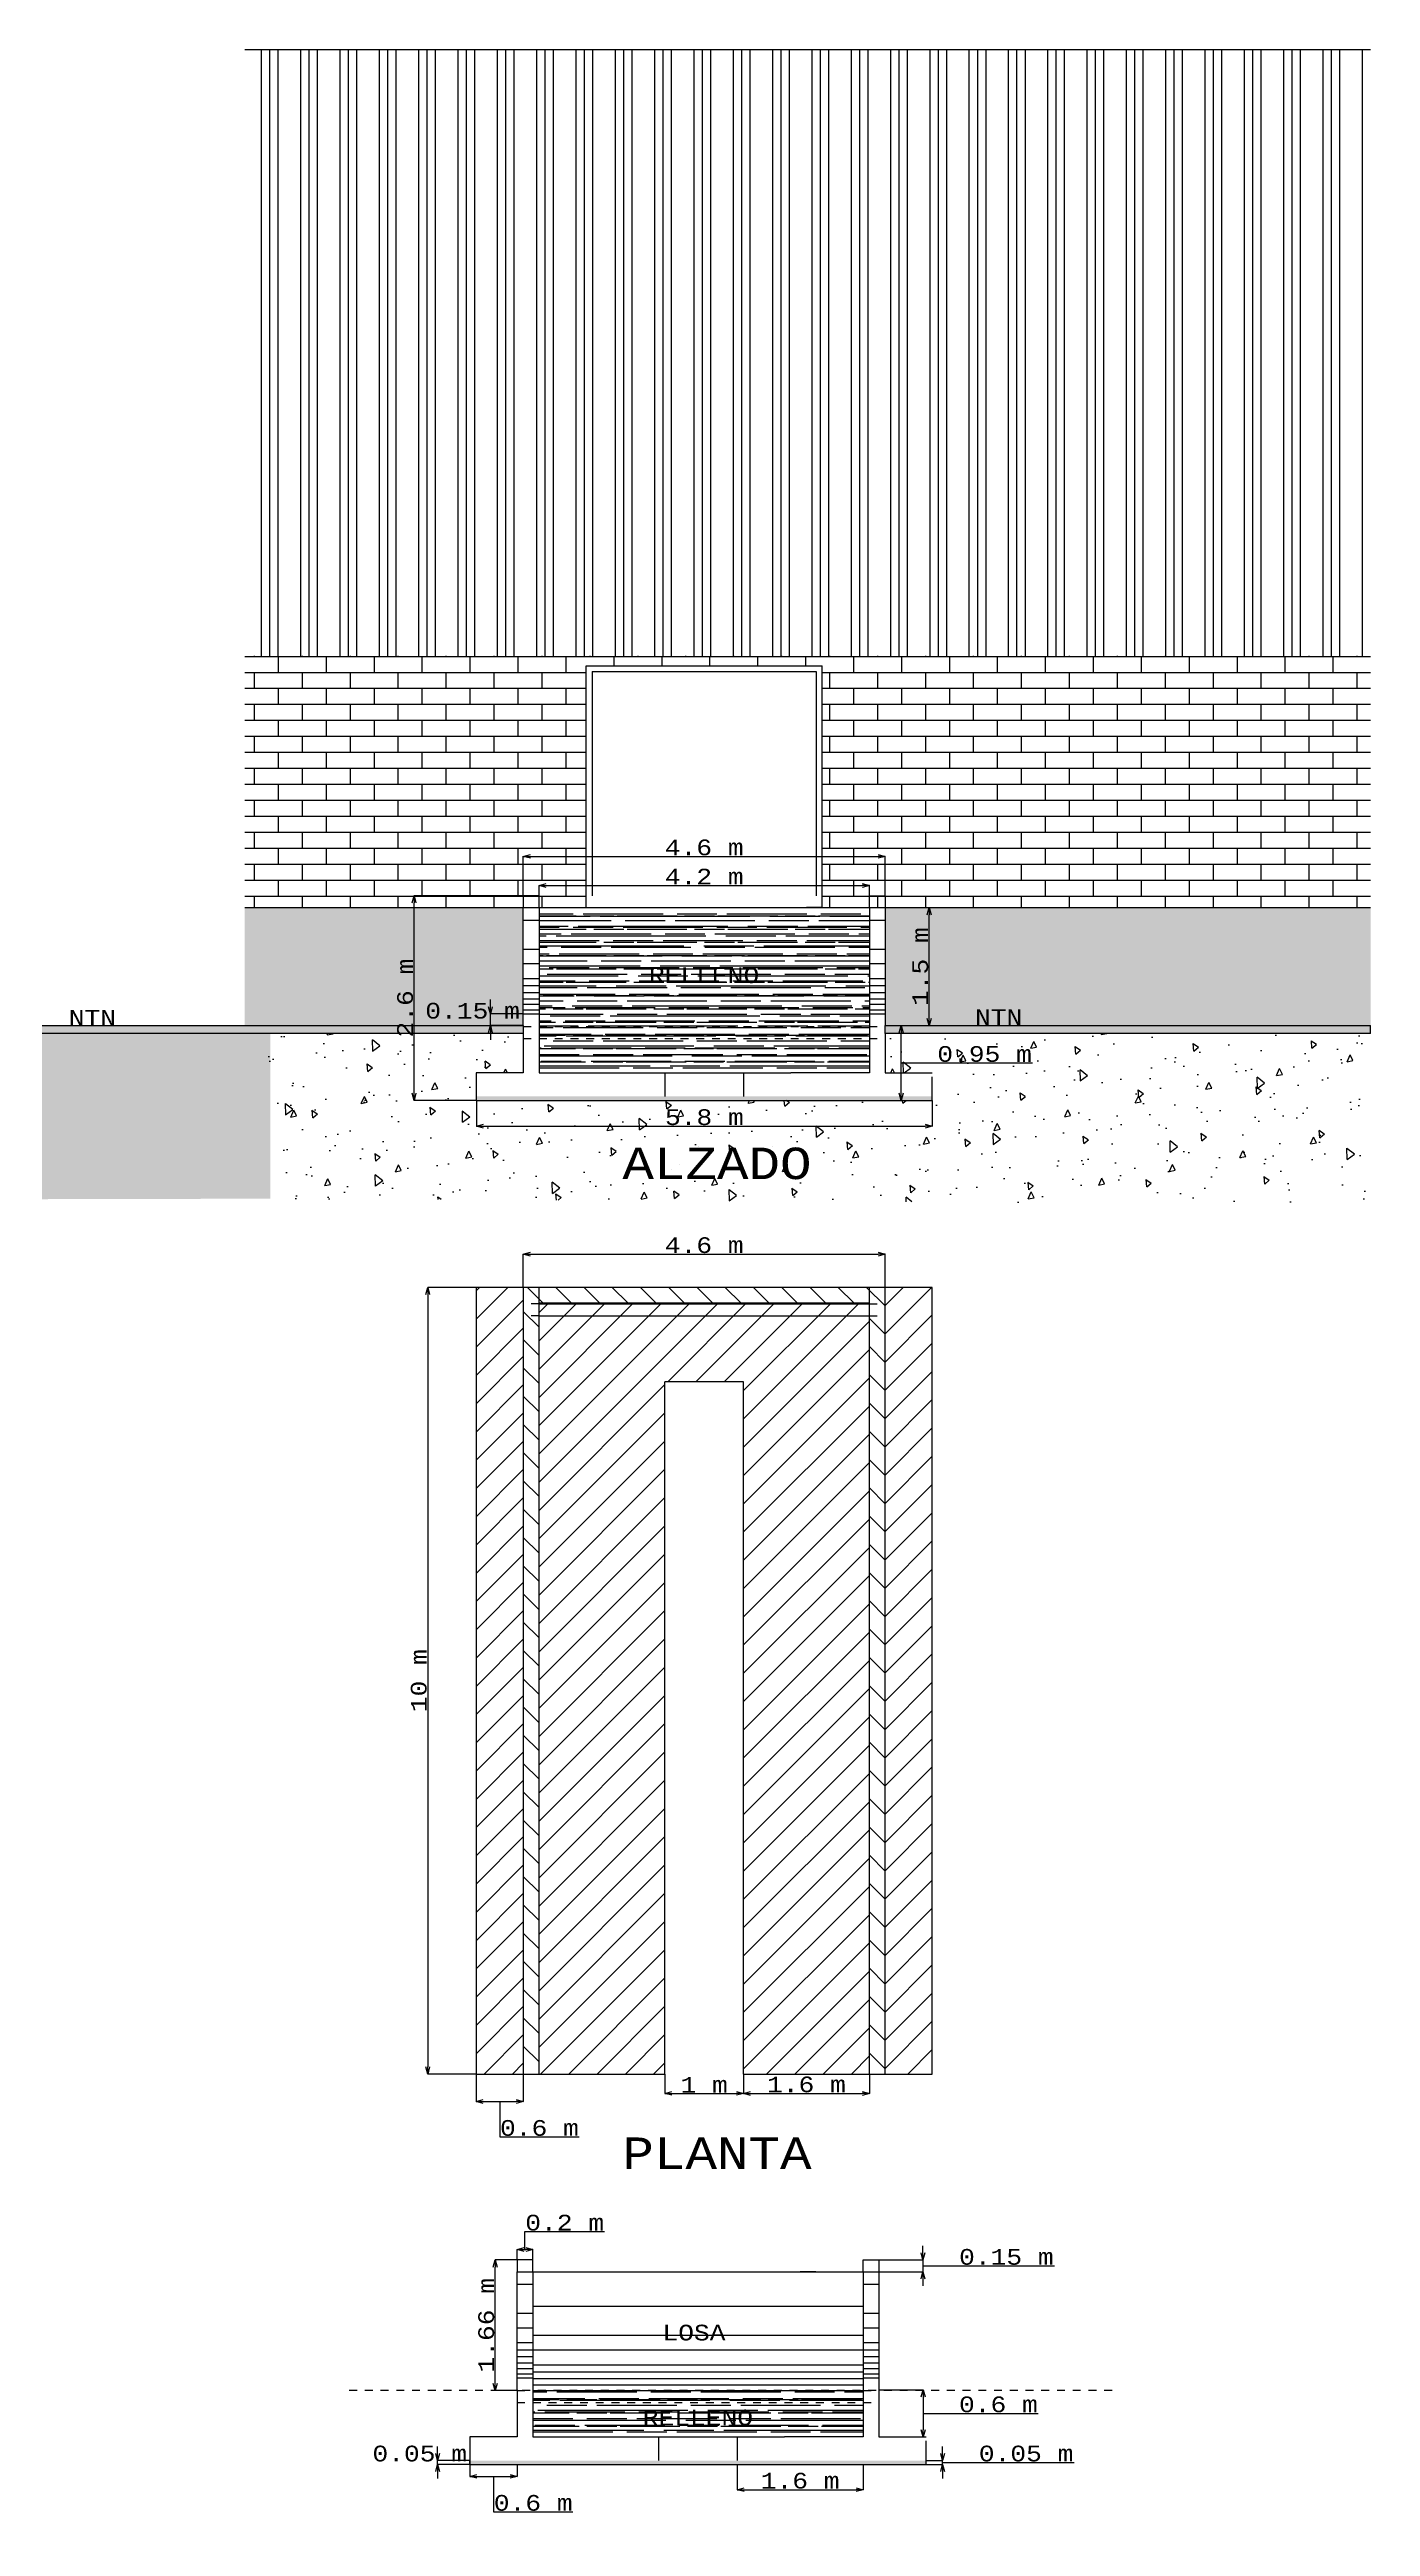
# Model space of a CAD drawing. Header units: metres. Extents: x 851 to 969, y 753 to 824.
# Drawn here: x 952.4 to 969.19, y 780.39 to 811.88 of the extents above; entities that cross this region are included whole.
import ezdxf

# ---------------------------------------------------------------- set-up
doc = ezdxf.new("R2010")
doc.units = ezdxf.units.M
doc.linetypes.add('DASHED2', pattern=[0.375, 0.25, -0.125])
doc.styles.get("Standard").update_dxf_attribs({"font": 'cour.ttf', "height": 0.2})
doc.dimstyles.new('ISO-25 (Metros)', dxfattribs={"dimscale": 0.001, "dimtxt": 0.2, "dimasz": 90, "dimexe": 1.25, "dimexo": 0.625, "dimtad": 1, "dimtoh": 1, "dimdsep": 46, "dimtxsty": 'Standard', "dimblk": 'OPEN30', "dimcen": 2.5, "dimclrd": 220, "dimclre": 220, "dimclrt": 220, "dimadec": 0, "dimazin": 0, "dimtfac": 1, "dimtmove": 1, "dimatfit": 3, "dimfxl": 1, "dimarcsym": 0})

# ---------------------------------------------------------------- blocks, each defined once
blk = doc.blocks.new('_Open30')
at = {"color": 0, "linetype": 'ByBlock', "lineweight": -2}
for p, q in [((-1, 0.27), (0, 0)), ((0, 0), (-1, -0.27)), ((0, 0), (-1, 0))]:
    blk.add_line(p, q, dxfattribs=at)
blk = doc.blocks.new('*D41')
at = {"color": 220, "lineweight": -2, "transparency": 16777216}
for p, q in [((958.421, 801.119), (957.032, 801.119)), ((957.033, 798.609), (957.033, 801.029)), ((957.821, 798.519), (957.032, 798.519))]:
    blk.add_line(p, q, dxfattribs=at)
at = {"layer": 'Defpoints', "color": 0, "transparency": 16777216}
for p in [(957.033, 801.119), (958.422, 801.119), (957.822, 798.519)]:
    blk.add_point(p, dxfattribs=at)
at = {"color": 220, "lineweight": -2, "transparency": 16777216, "xscale": 0.09, "yscale": 0.09, "zscale": 0.09}
for p, rotation in [((957.033, 801.119), 90), ((957.033, 798.519), 270)]:
    blk.add_blockref('_Open30', p, dxfattribs=dict(at, rotation=rotation))
at = {"color": 220, "transparency": 16777216, "insert": (956.92, 799.819), "char_height": 0.2, "attachment_point": 5, "rotation": 90}
blk.add_mtext('2.6 m', dxfattribs=at)
blk = doc.blocks.new('*D42')
at = {"color": 220, "lineweight": -2, "transparency": 16777216}
for p, q in [((957.827, 798.519), (957.827, 798.19)), ((963.622, 798.519), (963.622, 798.19)), ((957.917, 798.191), (963.532, 798.191))]:
    blk.add_line(p, q, dxfattribs=at)
at = {"layer": 'Defpoints', "color": 0, "transparency": 16777216}
for p in [(957.827, 798.519), (963.622, 798.519), (963.622, 798.191)]:
    blk.add_point(p, dxfattribs=at)
at = {"color": 220, "lineweight": -2, "transparency": 16777216, "xscale": 0.09, "yscale": 0.09, "zscale": 0.09, "rotation": 180}
blk.add_blockref('_Open30', (957.827, 798.191), dxfattribs=at)
at = {"color": 220, "lineweight": -2, "transparency": 16777216, "xscale": 0.09, "yscale": 0.09, "zscale": 0.09}
blk.add_blockref('_Open30', (963.622, 798.191), dxfattribs=at)
at = {"color": 220, "transparency": 16777216, "insert": (960.724, 798.304), "char_height": 0.2, "attachment_point": 5}
blk.add_mtext('5.8 m', dxfattribs=at)
blk = doc.blocks.new('*D43')
at = {"color": 220, "lineweight": -2, "transparency": 16777216}
for p, q in [((963.022, 799.469), (963.227, 799.469)), ((963.226, 798.609), (963.226, 799.379)), ((963.226, 798.994), (963.677, 798.994)), ((963.677, 798.994), (964.897, 798.994)), ((962.822, 798.519), (963.227, 798.519))]:
    blk.add_line(p, q, dxfattribs=at)
at = {"layer": 'Defpoints', "color": 0, "transparency": 16777216}
for p in [(963.022, 799.469), (963.226, 799.469), (962.822, 798.519)]:
    blk.add_point(p, dxfattribs=at)
at = {"color": 220, "lineweight": -2, "transparency": 16777216, "xscale": 0.09, "yscale": 0.09, "zscale": 0.09}
for p, rotation in [((963.226, 799.469), 90), ((963.226, 798.519), 270)]:
    blk.add_blockref('_Open30', p, dxfattribs=dict(at, rotation=rotation))
at = {"color": 220, "transparency": 16777216, "insert": (964.287, 799.107), "char_height": 0.2, "attachment_point": 5}
blk.add_mtext('0.95 m', dxfattribs=at)
blk = doc.blocks.new('*D44')
at = {"color": 220, "lineweight": -2, "transparency": 16777216}
for p, q in [((963.022, 800.969), (963.583, 800.969)), ((963.582, 799.559), (963.582, 800.879)), ((963.022, 799.469), (963.583, 799.469))]:
    blk.add_line(p, q, dxfattribs=at)
at = {"layer": 'Defpoints', "color": 0, "transparency": 16777216}
for p in [(963.022, 800.969), (963.582, 800.969), (963.022, 799.469)]:
    blk.add_point(p, dxfattribs=at)
at = {"color": 220, "lineweight": -2, "transparency": 16777216, "xscale": 0.09, "yscale": 0.09, "zscale": 0.09}
for p, rotation in [((963.582, 800.969), 90), ((963.582, 799.469), 270)]:
    blk.add_blockref('_Open30', p, dxfattribs=dict(at, rotation=rotation))
at = {"color": 220, "transparency": 16777216, "insert": (963.47, 800.219), "char_height": 0.2, "attachment_point": 5, "rotation": 90}
blk.add_mtext('1.5 m', dxfattribs=at)
blk = doc.blocks.new('*D45')
at = {"color": 220, "lineweight": -2, "transparency": 16777216}
for p, q in [((958.622, 801.12), (958.622, 801.251)), ((958.712, 801.25), (962.732, 801.25)), ((962.822, 801.12), (962.822, 801.251))]:
    blk.add_line(p, q, dxfattribs=at)
at = {"layer": 'Defpoints', "color": 0, "transparency": 16777216}
for p in [(958.622, 801.119), (962.822, 801.25), (962.822, 801.119)]:
    blk.add_point(p, dxfattribs=at)
at = {"color": 220, "lineweight": -2, "transparency": 16777216, "xscale": 0.09, "yscale": 0.09, "zscale": 0.09, "rotation": 180}
blk.add_blockref('_Open30', (958.622, 801.25), dxfattribs=at)
at = {"color": 220, "lineweight": -2, "transparency": 16777216, "xscale": 0.09, "yscale": 0.09, "zscale": 0.09}
blk.add_blockref('_Open30', (962.822, 801.25), dxfattribs=at)
at = {"color": 220, "transparency": 16777216, "insert": (960.722, 801.363), "char_height": 0.2, "attachment_point": 5}
blk.add_mtext('4.2 m', dxfattribs=at)
blk = doc.blocks.new('*D46')
at = {"color": 220, "lineweight": -2, "transparency": 16777216}
for p, q in [((958.422, 801.12), (958.422, 801.621)), ((958.512, 801.62), (962.932, 801.62)), ((963.022, 801.12), (963.022, 801.621))]:
    blk.add_line(p, q, dxfattribs=at)
at = {"layer": 'Defpoints', "color": 0, "transparency": 16777216}
for p in [(963.022, 801.62), (958.422, 801.119), (963.022, 801.119)]:
    blk.add_point(p, dxfattribs=at)
at = {"color": 220, "lineweight": -2, "transparency": 16777216, "xscale": 0.09, "yscale": 0.09, "zscale": 0.09, "rotation": 180}
blk.add_blockref('_Open30', (958.422, 801.62), dxfattribs=at)
at = {"color": 220, "lineweight": -2, "transparency": 16777216, "xscale": 0.09, "yscale": 0.09, "zscale": 0.09}
blk.add_blockref('_Open30', (963.022, 801.62), dxfattribs=at)
at = {"color": 220, "transparency": 16777216, "insert": (960.722, 801.733), "char_height": 0.2, "attachment_point": 5}
blk.add_mtext('4.6 m', dxfattribs=at)
blk = doc.blocks.new('*D67')
at = {"color": 220, "lineweight": -2, "transparency": 16777216}
for p, q in [((958.003, 799.709), (958.003, 799.799)), ((958.421, 799.619), (958.002, 799.619)), ((958.421, 799.469), (958.002, 799.469)), ((958.003, 799.469), (958.003, 799.619)), ((958.003, 799.469), (958.003, 799.619)), ((958.003, 799.379), (958.003, 799.289))]:
    blk.add_line(p, q, dxfattribs=at)
at = {"layer": 'Defpoints', "color": 0, "transparency": 16777216}
for p in [(958.003, 799.619), (958.422, 799.619), (958.422, 799.469)]:
    blk.add_point(p, dxfattribs=at)
at = {"color": 220, "lineweight": -2, "transparency": 16777216, "xscale": 0.09, "yscale": 0.09, "zscale": 0.09}
for p, rotation in [((958.003, 799.619), 270), ((958.003, 799.469), 90)]:
    blk.add_blockref('_Open30', p, dxfattribs=dict(at, rotation=rotation))
at = {"color": 220, "transparency": 16777216, "insert": (957.777, 799.657), "char_height": 0.2, "attachment_point": 5}
blk.add_mtext('0.15 m', dxfattribs=at)
blk = doc.blocks.new('*D72')
at = {"color": 220, "lineweight": -2, "transparency": 16777216}
for p, q in [((958.422, 796.142), (958.422, 796.565)), ((958.512, 796.564), (962.932, 796.564)), ((963.022, 796.142), (963.022, 796.565))]:
    blk.add_line(p, q, dxfattribs=at)
at = {"layer": 'Defpoints', "color": 0, "transparency": 16777216}
for p in [(963.022, 796.564), (958.422, 796.142), (963.022, 796.142)]:
    blk.add_point(p, dxfattribs=at)
at = {"color": 220, "lineweight": -2, "transparency": 16777216, "xscale": 0.09, "yscale": 0.09, "zscale": 0.09, "rotation": 180}
blk.add_blockref('_Open30', (958.422, 796.564), dxfattribs=at)
at = {"color": 220, "lineweight": -2, "transparency": 16777216, "xscale": 0.09, "yscale": 0.09, "zscale": 0.09}
blk.add_blockref('_Open30', (963.022, 796.564), dxfattribs=at)
at = {"color": 220, "transparency": 16777216, "insert": (960.722, 796.677), "char_height": 0.2, "attachment_point": 5}
blk.add_mtext('4.6 m', dxfattribs=at)
blk = doc.blocks.new('*D73')
at = {"color": 220, "lineweight": -2, "transparency": 16777216}
for p, q in [((960.222, 786.141), (960.222, 785.895)), ((961.222, 786.141), (961.222, 785.895)), ((960.312, 785.896), (961.132, 785.896))]:
    blk.add_line(p, q, dxfattribs=at)
at = {"layer": 'Defpoints', "color": 0, "transparency": 16777216}
for p in [(960.222, 786.142), (961.222, 786.142), (961.222, 785.896)]:
    blk.add_point(p, dxfattribs=at)
at = {"color": 220, "lineweight": -2, "transparency": 16777216, "xscale": 0.09, "yscale": 0.09, "zscale": 0.09, "rotation": 180}
blk.add_blockref('_Open30', (960.222, 785.896), dxfattribs=at)
at = {"color": 220, "lineweight": -2, "transparency": 16777216, "xscale": 0.09, "yscale": 0.09, "zscale": 0.09}
blk.add_blockref('_Open30', (961.222, 785.896), dxfattribs=at)
at = {"color": 220, "transparency": 16777216, "insert": (960.722, 786.005), "char_height": 0.2, "attachment_point": 5}
blk.add_mtext('1 m', dxfattribs=at)
blk = doc.blocks.new('*D81')
at = {"color": 220, "lineweight": -2, "transparency": 16777216}
for p, q in [((957.822, 786.141), (957.822, 785.792)), ((958.422, 786.141), (958.422, 785.792)), ((957.912, 785.793), (958.332, 785.793)), ((958.122, 785.793), (958.122, 785.342)), ((958.122, 785.342), (959.132, 785.342))]:
    blk.add_line(p, q, dxfattribs=at)
at = {"layer": 'Defpoints', "color": 0, "transparency": 16777216}
for p in [(957.822, 786.142), (958.422, 786.142), (958.422, 785.793)]:
    blk.add_point(p, dxfattribs=at)
at = {"color": 220, "lineweight": -2, "transparency": 16777216, "xscale": 0.09, "yscale": 0.09, "zscale": 0.09, "rotation": 180}
blk.add_blockref('_Open30', (957.822, 785.793), dxfattribs=at)
at = {"color": 220, "lineweight": -2, "transparency": 16777216, "xscale": 0.09, "yscale": 0.09, "zscale": 0.09}
blk.add_blockref('_Open30', (958.422, 785.793), dxfattribs=at)
at = {"color": 220, "transparency": 16777216, "insert": (958.627, 785.455), "char_height": 0.2, "attachment_point": 5}
blk.add_mtext('0.6 m', dxfattribs=at)
blk = doc.blocks.new('*D82')
at = {"color": 220, "lineweight": -2, "transparency": 16777216}
for p, q in [((961.222, 786.141), (961.222, 785.894)), ((962.822, 786.141), (962.822, 785.894)), ((961.312, 785.895), (962.732, 785.895))]:
    blk.add_line(p, q, dxfattribs=at)
at = {"layer": 'Defpoints', "color": 0, "transparency": 16777216}
for p in [(961.222, 786.142), (962.822, 786.142), (962.822, 785.895)]:
    blk.add_point(p, dxfattribs=at)
at = {"color": 220, "lineweight": -2, "transparency": 16777216, "xscale": 0.09, "yscale": 0.09, "zscale": 0.09, "rotation": 180}
blk.add_blockref('_Open30', (961.222, 785.895), dxfattribs=at)
at = {"color": 220, "lineweight": -2, "transparency": 16777216, "xscale": 0.09, "yscale": 0.09, "zscale": 0.09}
blk.add_blockref('_Open30', (962.822, 785.895), dxfattribs=at)
at = {"color": 220, "transparency": 16777216, "insert": (962.022, 786.008), "char_height": 0.2, "attachment_point": 5}
blk.add_mtext('1.6 m', dxfattribs=at)
blk = doc.blocks.new('*D87')
at = {"color": 220, "lineweight": -2, "transparency": 16777216}
for p, q in [((958.443, 783.912), (958.443, 784.138)), ((958.443, 784.138), (959.453, 784.138)), ((958.343, 783.779), (958.343, 783.913)), ((958.433, 783.912), (958.453, 783.912)), ((958.543, 783.779), (958.543, 783.913))]:
    blk.add_line(p, q, dxfattribs=at)
at = {"layer": 'Defpoints', "color": 0, "transparency": 16777216}
for p in [(958.343, 783.778), (958.543, 783.912), (958.543, 783.778)]:
    blk.add_point(p, dxfattribs=at)
at = {"color": 220, "lineweight": -2, "transparency": 16777216, "xscale": 0.09, "yscale": 0.09, "zscale": 0.09, "rotation": 180}
blk.add_blockref('_Open30', (958.343, 783.912), dxfattribs=at)
at = {"color": 220, "lineweight": -2, "transparency": 16777216, "xscale": 0.09, "yscale": 0.09, "zscale": 0.09}
blk.add_blockref('_Open30', (958.543, 783.912), dxfattribs=at)
at = {"color": 220, "transparency": 16777216, "insert": (958.948, 784.251), "char_height": 0.2, "attachment_point": 5}
blk.add_mtext('0.2 m', dxfattribs=at)
blk = doc.blocks.new('*D88')
at = {"color": 220, "lineweight": -2, "transparency": 16777216}
for p, q in [((962.943, 783.778), (963.504, 783.778)), ((963.503, 783.868), (963.503, 783.958)), ((963.503, 783.778), (963.503, 783.628)), ((963.503, 783.778), (963.503, 783.628)), ((963.503, 783.703), (963.954, 783.703)), ((963.954, 783.703), (965.174, 783.703)), ((962.943, 783.628), (963.504, 783.628)), ((963.503, 783.538), (963.503, 783.448))]:
    blk.add_line(p, q, dxfattribs=at)
at = {"layer": 'Defpoints', "color": 0, "transparency": 16777216}
for p in [(962.943, 783.778), (962.943, 783.628), (963.503, 783.628)]:
    blk.add_point(p, dxfattribs=at)
at = {"color": 220, "lineweight": -2, "transparency": 16777216, "xscale": 0.09, "yscale": 0.09, "zscale": 0.09}
for p, rotation in [((963.503, 783.778), 270), ((963.503, 783.628), 90)]:
    blk.add_blockref('_Open30', p, dxfattribs=dict(at, rotation=rotation))
at = {"color": 220, "transparency": 16777216, "insert": (964.564, 783.816), "char_height": 0.2, "attachment_point": 5}
blk.add_mtext('0.15 m', dxfattribs=at)
blk = doc.blocks.new('*D89')
at = {"color": 220, "lineweight": -2, "transparency": 16777216}
for p, q in [((962.944, 782.128), (963.508, 782.128)), ((963.506, 782.038), (963.506, 781.618)), ((963.506, 781.828), (963.957, 781.828)), ((963.957, 781.828), (964.968, 781.828)), ((962.943, 781.528), (963.508, 781.528))]:
    blk.add_line(p, q, dxfattribs=at)
at = {"layer": 'Defpoints', "color": 0, "transparency": 16777216}
for p in [(962.943, 782.128), (962.943, 781.528), (963.506, 781.528)]:
    blk.add_point(p, dxfattribs=at)
at = {"color": 220, "lineweight": -2, "transparency": 16777216, "xscale": 0.09, "yscale": 0.09, "zscale": 0.09}
for p, rotation in [((963.506, 782.128), 90), ((963.506, 781.528), 270)]:
    blk.add_blockref('_Open30', p, dxfattribs=dict(at, rotation=rotation))
at = {"color": 220, "transparency": 16777216, "insert": (964.463, 781.941), "char_height": 0.2, "attachment_point": 5}
blk.add_mtext('0.6 m', dxfattribs=at)
blk = doc.blocks.new('*D90')
at = {"color": 220, "lineweight": -2, "transparency": 16777216}
for p, q in [((963.543, 781.228), (963.755, 781.228)), ((963.754, 781.318), (963.754, 781.408)), ((963.754, 781.178), (963.754, 781.228)), ((963.754, 781.178), (963.754, 781.228)), ((963.754, 781.203), (964.205, 781.203)), ((964.205, 781.203), (965.425, 781.203)), ((963.543, 781.178), (963.755, 781.178)), ((963.754, 781.088), (963.754, 780.998))]:
    blk.add_line(p, q, dxfattribs=at)
at = {"layer": 'Defpoints', "color": 0, "transparency": 16777216}
for p in [(963.543, 781.228), (963.754, 781.228), (963.543, 781.178)]:
    blk.add_point(p, dxfattribs=at)
at = {"color": 220, "lineweight": -2, "transparency": 16777216, "xscale": 0.09, "yscale": 0.09, "zscale": 0.09}
for p, rotation in [((963.754, 781.228), 270), ((963.754, 781.178), 90)]:
    blk.add_blockref('_Open30', p, dxfattribs=dict(at, rotation=rotation))
at = {"color": 220, "transparency": 16777216, "insert": (964.815, 781.316), "char_height": 0.2, "attachment_point": 5}
blk.add_mtext('0.05 m', dxfattribs=at)
blk = doc.blocks.new('*D91')
at = {"color": 220, "lineweight": -2, "transparency": 16777216}
for p, q in [((961.141, 781.178), (961.141, 780.857)), ((962.743, 781.178), (962.743, 780.857)), ((961.231, 780.858), (962.653, 780.858))]:
    blk.add_line(p, q, dxfattribs=at)
at = {"layer": 'Defpoints', "color": 0, "transparency": 16777216}
for p in [(961.141, 781.178), (962.743, 781.178), (962.743, 780.858)]:
    blk.add_point(p, dxfattribs=at)
at = {"color": 220, "lineweight": -2, "transparency": 16777216, "xscale": 0.09, "yscale": 0.09, "zscale": 0.09, "rotation": 180}
blk.add_blockref('_Open30', (961.141, 780.858), dxfattribs=at)
at = {"color": 220, "lineweight": -2, "transparency": 16777216, "xscale": 0.09, "yscale": 0.09, "zscale": 0.09}
blk.add_blockref('_Open30', (962.743, 780.858), dxfattribs=at)
at = {"color": 220, "transparency": 16777216, "insert": (961.942, 780.971), "char_height": 0.2, "attachment_point": 5}
blk.add_mtext('1.6 m', dxfattribs=at)
blk = doc.blocks.new('*D92')
at = {"color": 220, "lineweight": -2, "transparency": 16777216}
for p, q in [((957.743, 781.178), (957.743, 781.025)), ((957.833, 781.027), (958.253, 781.027)), ((958.043, 781.027), (958.043, 780.576)), ((958.343, 781.178), (958.343, 781.025)), ((958.043, 780.576), (959.053, 780.576))]:
    blk.add_line(p, q, dxfattribs=at)
at = {"layer": 'Defpoints', "color": 0, "transparency": 16777216}
for p in [(957.743, 781.178), (958.343, 781.178), (958.343, 781.027)]:
    blk.add_point(p, dxfattribs=at)
at = {"color": 220, "lineweight": -2, "transparency": 16777216, "xscale": 0.09, "yscale": 0.09, "zscale": 0.09, "rotation": 180}
blk.add_blockref('_Open30', (957.743, 781.027), dxfattribs=at)
at = {"color": 220, "lineweight": -2, "transparency": 16777216, "xscale": 0.09, "yscale": 0.09, "zscale": 0.09}
blk.add_blockref('_Open30', (958.343, 781.027), dxfattribs=at)
at = {"color": 220, "transparency": 16777216, "insert": (958.548, 780.689), "char_height": 0.2, "attachment_point": 5}
blk.add_mtext('0.6 m', dxfattribs=at)
blk = doc.blocks.new('*D93')
at = {"color": 220, "lineweight": -2, "transparency": 16777216}
for p, q in [((957.742, 781.228), (957.331, 781.228)), ((957.332, 781.318), (957.332, 781.408)), ((957.332, 781.178), (957.332, 781.228)), ((957.332, 781.178), (957.332, 781.228)), ((957.742, 781.178), (957.331, 781.178)), ((957.332, 781.088), (957.332, 780.998))]:
    blk.add_line(p, q, dxfattribs=at)
at = {"layer": 'Defpoints', "color": 0, "transparency": 16777216}
for p in [(957.332, 781.228), (957.743, 781.228), (957.743, 781.178)]:
    blk.add_point(p, dxfattribs=at)
at = {"color": 220, "lineweight": -2, "transparency": 16777216, "xscale": 0.09, "yscale": 0.09, "zscale": 0.09}
for p, rotation in [((957.332, 781.228), 270), ((957.332, 781.178), 90)]:
    blk.add_blockref('_Open30', p, dxfattribs=dict(at, rotation=rotation))
at = {"color": 220, "transparency": 16777216, "insert": (957.105, 781.316), "char_height": 0.2, "attachment_point": 5}
blk.add_mtext('0.05 m', dxfattribs=at)
blk = doc.blocks.new('*D95')
at = {"color": 220, "lineweight": -2, "transparency": 16777216}
for p, q in [((958.342, 783.778), (958.063, 783.778)), ((958.064, 782.208), (958.064, 783.688)), ((958.342, 782.118), (958.063, 782.118))]:
    blk.add_line(p, q, dxfattribs=at)
at = {"layer": 'Defpoints', "color": 0, "transparency": 16777216}
for p in [(958.064, 783.778), (958.343, 783.778), (958.343, 782.118)]:
    blk.add_point(p, dxfattribs=at)
at = {"color": 220, "lineweight": -2, "transparency": 16777216, "xscale": 0.09, "yscale": 0.09, "zscale": 0.09}
for p, rotation in [((958.064, 783.778), 90), ((958.064, 782.118), 270)]:
    blk.add_blockref('_Open30', p, dxfattribs=dict(at, rotation=rotation))
at = {"color": 220, "transparency": 16777216, "insert": (957.951, 782.948), "char_height": 0.2, "attachment_point": 5, "rotation": 90}
blk.add_mtext('1.66 m', dxfattribs=at)
blk = doc.blocks.new('*D106')
at = {"color": 220, "lineweight": -2, "transparency": 16777216}
for p, q in [((957.821, 796.142), (957.206, 796.142)), ((957.207, 796.052), (957.207, 786.232)), ((957.821, 786.142), (957.206, 786.142))]:
    blk.add_line(p, q, dxfattribs=at)
at = {"layer": 'Defpoints', "color": 0, "transparency": 16777216}
for p in [(957.822, 796.142), (957.207, 786.142), (957.822, 786.142)]:
    blk.add_point(p, dxfattribs=at)
at = {"color": 220, "lineweight": -2, "transparency": 16777216, "xscale": 0.09, "yscale": 0.09, "zscale": 0.09}
for p, rotation in [((957.207, 796.142), 90), ((957.207, 786.142), 270)]:
    blk.add_blockref('_Open30', p, dxfattribs=dict(at, rotation=rotation))
at = {"color": 220, "transparency": 16777216, "insert": (957.094, 791.142), "char_height": 0.2, "attachment_point": 5, "rotation": 90}
blk.add_mtext('10 m', dxfattribs=at)

msp = doc.modelspace()

# ---------------------------------------------------------------- hatches: boundary and pattern name
h = msp.add_hatch()
h.set_pattern_fill('GOST_GROUND', color=256, scale=0.05, angle=45)
h.set_pattern_definition([(90, (-10.9073, 0), (0.5, 0.5), [1]), (90, (-10.80124, 0.10607), (0.5, 0.5), [1]), (90, (-10.69517, 0.21213), (0.5, 0.5), [1])])
h.paths.add_polyline_path([(969.194, 811.877), (954.88, 811.877), (954.88, 804.163), (969.194, 804.163)])
h = msp.add_hatch()
h.set_pattern_fill('AR-BRSTD', color=1, scale=0.003)
h.set_pattern_definition([(0, (-10.9073, 0), (0, 0.2032254), []), (90, (-10.9073, 0), (-0.3048, 0.2032254), [0.2032254, -0.2032254])])
h.paths.add_polyline_path([(959.222, 803.969), (959.222, 804.044), (962.222, 804.044), (962.222, 800.969), (969.194, 800.969), (969.194, 804.169), (954.88, 804.169), (954.88, 800.969), (959.222, 800.969)])
h = msp.add_hatch()
h.set_pattern_fill('AR-CONC', color=32, scale=0.005, angle=45)
edge = h.paths.add_edge_path()
edge.add_spline(control_points=[(916.898, 800.851), (916.898, 800.851), (916.946, 800.748), (916.946, 800.748), (916.946, 800.748), (916.97, 800.661), (916.97, 800.661)], knot_values=[10.00002, 10.00002, 10.00002, 10.00002, 11.00002, 11.00002, 11.00002, 12, 12, 12, 12], degree=3, periodic=0)
edge.add_line((916.988, 800.656), (916.97, 800.639))
edge.add_spline(control_points=[(916.97, 800.661), (916.986, 800.592), (916.973, 800.481), (916.948, 800.355)], knot_values=[9.647402, 9.647402, 9.647402, 9.647402, 10, 10, 10, 10], degree=3, periodic=0)
edge.add_spline(control_points=[(916.948, 800.355), (916.901, 800.124), (916.81, 799.842), (916.78, 799.674)], knot_values=[9, 9, 9, 9, 9.647402, 9.647402, 9.647402, 9.647402], degree=3, periodic=0)
edge.add_spline(control_points=[(916.78, 799.674), (916.78, 799.674), (916.78, 799.667), (916.78, 799.658)], knot_values=[8.647116, 8.647116, 8.647116, 8.647116, 9, 9, 9, 9], degree=3, periodic=0)
edge.add_spline(control_points=[(916.78, 799.619), (916.78, 799.619), (916.788, 799.595), (916.788, 799.595)], knot_values=[7.00001, 7.00001, 7.00001, 7.00001, 7.99999, 7.99999, 7.99999, 7.99999], degree=3, periodic=0)
edge.add_spline(control_points=[(916.788, 799.595), (916.8, 799.499), (916.791, 799.401), (916.733, 799.319)], knot_values=[6, 6, 6, 6, 7, 7, 7, 7], degree=3, periodic=0)
edge.add_line((916.786, 799.396), (916.749, 799.358))
edge.add_spline(control_points=[(916.788, 799.595), (916.8, 799.499), (916.791, 799.401), (916.733, 799.319)], knot_values=[6, 6, 6, 6, 7, 7, 7, 7], degree=3, periodic=0)
edge.add_spline(control_points=[(916.733, 799.319), (916.733, 799.319), (916.709, 799.279), (916.709, 799.279), (916.709, 799.279), (916.709, 799.279), (916.709, 799.279)], knot_values=[4.99999, 4.99999, 4.99999, 4.99999, 5.99999, 5.99999, 5.99999, 6, 6, 6, 6], degree=3, periodic=0)
edge.add_spline(control_points=[(916.709, 799.279), (916.709, 799.279), (916.693, 799.24), (916.693, 799.24)], knot_values=[4.00001, 4.00001, 4.00001, 4.00001, 4.99999, 4.99999, 4.99999, 4.99999], degree=3, periodic=0)
edge.add_spline(control_points=[(916.693, 799.24), (916.603, 799.096), (916.626, 799.007), (916.567, 798.86)], knot_values=[3, 3, 3, 3, 4, 4, 4, 4], degree=3, periodic=0)
edge.add_line((916.592, 798.933), (916.587, 798.928))
edge.add_spline(control_points=[(916.693, 799.24), (916.603, 799.096), (916.626, 799.007), (916.567, 798.86)], knot_values=[3, 3, 3, 3, 4, 4, 4, 4], degree=3, periodic=0)
edge.add_spline(control_points=[(916.543, 798.781), (916.543, 798.781), (916.503, 798.679), (916.503, 798.679)], knot_values=[1.00001, 1.00001, 1.00001, 1.00001, 1.99999, 1.99999, 1.99999, 1.99999], degree=3, periodic=0)
edge.add_spline(control_points=[(916.503, 798.679), (916.503, 798.679), (916.448, 798.552), (916.448, 798.552)], knot_values=[0.00001, 0.00001, 0.00001, 0.00001, 0.99999, 0.99999, 0.99999, 0.99999], degree=3, periodic=0)
edge.add_line((916.424, 798.497), (913.273, 798.497))
edge.add_line((913.273, 798.497), (913.273, 798.57))
edge.add_spline(control_points=[(913.225, 798.679), (913.225, 798.679), (913.281, 798.552), (913.281, 798.552)], knot_values=[0, 0, 0, 0, 0.99999, 0.99999, 0.99999, 0.99999], degree=3, periodic=0)
edge.add_spline(control_points=[(913.162, 798.86), (913.162, 798.86), (913.186, 798.781), (913.186, 798.781), (913.186, 798.781), (913.186, 798.781), (913.186, 798.781)], knot_values=[1.99999, 1.99999, 1.99999, 1.99999, 2.99999, 2.99999, 2.99999, 3, 3, 3, 3], degree=3, periodic=0)
edge.add_spline(control_points=[(913.162, 798.86), (913.107, 798.989), (913.125, 799.057), (913.087, 799.149)], knot_values=[3, 3, 3, 3, 3.769896, 3.769896, 3.769896, 3.769896], degree=3, periodic=0)
edge.add_spline(control_points=[(913.087, 799.149), (913.076, 799.176), (913.06, 799.206), (913.036, 799.24)], knot_values=[3.769896, 3.769896, 3.769896, 3.769896, 4, 4, 4, 4], degree=3, periodic=0)
edge.add_line((912.989, 799.312), (912.996, 799.319))
edge.add_spline(control_points=[(912.996, 799.319), (912.942, 799.409), (912.919, 799.494), (912.949, 799.595)], knot_values=[6.000083, 6.000083, 6.000083, 6.000083, 7, 7, 7, 7], degree=3, periodic=0)
edge.add_line((912.92, 799.503), (912.945, 799.528))
edge.add_spline(control_points=[(912.996, 799.319), (912.942, 799.409), (912.919, 799.494), (912.949, 799.595)], knot_values=[6.000083, 6.000083, 6.000083, 6.000083, 7, 7, 7, 7], degree=3, periodic=0)
edge.add_spline(control_points=[(912.949, 799.595), (912.949, 799.595), (912.949, 799.674), (912.949, 799.674)], knot_values=[7.00001, 7.00001, 7.00001, 7.00001, 8, 8, 8, 8], degree=3, periodic=0)
edge.add_spline(control_points=[(912.949, 799.674), (912.944, 799.706), (912.936, 799.741), (912.928, 799.779)], knot_values=[8, 8, 8, 8, 8.118448, 8.118448, 8.118448, 8.118448], degree=3, periodic=0)
edge.add_spline(control_points=[(912.928, 799.779), (912.912, 799.844), (912.893, 799.917), (912.873, 799.993)], knot_values=[8.118448, 8.118448, 8.118448, 8.118448, 8.322749, 8.322749, 8.322749, 8.322749], degree=3, periodic=0)
edge.add_spline(control_points=[(912.873, 799.993), (912.834, 800.136), (912.793, 800.289), (912.77, 800.419)], knot_values=[8.322749, 8.322749, 8.322749, 8.322749, 8.708973, 8.708973, 8.708973, 8.708973], degree=3, periodic=0)
edge.add_spline(control_points=[(912.759, 800.661), (912.746, 800.603), (912.752, 800.517), (912.77, 800.419)], knot_values=[8.708973, 8.708973, 8.708973, 8.708973, 9, 9, 9, 9], degree=3, periodic=0)
edge.add_spline(control_points=[(912.831, 800.851), (912.831, 800.851), (912.783, 800.748), (912.783, 800.748), (912.783, 800.748), (912.759, 800.661), (912.759, 800.661)], knot_values=[9.00002, 9.00002, 9.00002, 9.00002, 10.00002, 10.00002, 10.00002, 11, 11, 11, 11], degree=3, periodic=0)
edge.add_line((912.841, 800.875), (860.287, 800.875))
edge.add_line((860.287, 800.875), (860.287, 799.571))
edge.add_line((860.287, 799.571), (862.791, 799.571))
edge.add_line((862.791, 799.571), (862.791, 798.568))
edge.add_line((862.791, 798.568), (859.584, 798.568))
edge.add_line((859.584, 798.568), (859.584, 799.469))
edge.add_line((859.584, 799.469), (850.728, 799.469))
edge.add_line((850.728, 799.469), (850.728, 797.041))
edge.add_line((850.728, 797.041), (955.205, 797.269))
edge.add_line((955.205, 797.269), (955.205, 799.369))
edge.add_line((955.205, 799.369), (950.129, 799.369))
edge.add_line((950.129, 799.369), (950.129, 799.069))
edge.add_line((950.129, 799.069), (950.129, 798.769))
edge.add_line((950.129, 798.769), (950.129, 798.519))
edge.add_line((950.129, 798.519), (940.129, 798.519))
edge.add_line((940.129, 798.519), (940.129, 799.069))
edge.add_line((940.129, 799.069), (940.129, 799.469))
edge.add_line((940.129, 799.469), (940.129, 799.869))
edge.add_line((940.129, 799.869), (940.129, 800.875))
edge.add_line((940.129, 800.875), (939.426, 800.875))
edge.add_line((939.426, 800.875), (916.938, 800.875))
edge.add_line((916.938, 800.875), (916.903, 800.84))
edge = h.paths.add_edge_path(flags=16)
edge.add_spline(control_points=[(886.772, 799.595), (886.786, 799.453), (886.792, 799.455), (886.717, 799.319)], knot_values=[6, 6, 6, 6, 7, 7, 7, 7], degree=3, periodic=0)
edge.add_line((886.736, 799.362), (886.78, 799.406))
edge = h.paths.add_edge_path(flags=16)
edge.add_spline(control_points=[(883.21, 798.679), (883.21, 798.679), (883.265, 798.552), (883.265, 798.552)], knot_values=[0, 0, 0, 0, 0.99999, 0.99999, 0.99999, 0.99999], degree=3, periodic=0)
edge.add_line((883.265, 798.552), (883.257, 798.552))
edge.add_line((883.257, 798.552), (883.257, 798.537))
edge.add_line((883.257, 798.537), (883.265, 798.537))
edge.add_line((883.265, 798.537), (883.27, 798.541))
h.paths.add_polyline_path([(883.597, 798.568), (883.597, 798.608), (883.557, 798.568)], flags=17)
h.paths.add_polyline_path([(885.2, 800.819), (884.545, 800.819), (884.545, 800.819), (884.497, 800.774), (884.497, 798.868), (883.857, 798.868), (884.497, 799.508), (884.497, 800.835), (884.481, 800.819), (884.545, 800.819), (884.576, 800.851), (884.576, 800.875), (885.129, 800.875), (885.245, 800.785), (885.2, 800.74)], flags=16)
at = {"true_color": 0x636466}
h = msp.add_hatch(dxfattribs=at)
h.set_pattern_fill('AR-SAND', color=251, scale=0.002)
h.set_pattern_definition([(37.5, (-10.9073, 0), (-0.0032000626, 0.0978826475), [0, -0.077216, 0, -0.08636, 0, -0.08255]), (7.5, (-10.9073, 0), (0.089904657, 0.14336502), [0, -0.041656, 0, -0.069596, 0, -0.02667]), (327.5, (-10.96979, 0), (0.158198474, 0.000287437), [0, -0.0254, 0, -0.09144, 0, -0.11938]), (317.5, (-10.96979, 0), (0.15271129, 0.044585865), [0, -0.0127, 0, -0.059944, 0, -0.06858])])
h.paths.add_polyline_path([(958.422, 800.969), (954.88, 800.969), (954.88, 799.469), (958.422, 799.469)])
h.paths.add_polyline_path([(969.194, 800.969), (963.022, 800.969), (963.022, 799.469), (969.194, 799.469)])
h = msp.add_hatch()
h.set_pattern_fill('AR-RROOF', color=32, scale=0.005)
h.set_pattern_definition([(0, (-10.9073, 0), (0.2794, 0.127), [1.905, -0.254, 0.635, -0.127]), (0, (-10.7384, 0.0635), (-0.127, 0.16891), [0.381, -0.04191, 0.762, -0.09525]), (0, (-10.8438, 0.10795), (0.6604, 0.08509), [1.016, -0.1778, 0.508, -0.127])])
h.paths.add_polyline_path([(958.622, 800.969), (958.622, 798.869), (960.422, 798.869), (961.022, 798.869), (962.822, 798.869), (962.822, 800.969)])
at = {"true_color": 0x000000}
h = msp.add_hatch(dxfattribs=at)
h.set_pattern_fill('CORK', color=18, scale=0.007)
h.set_pattern_definition([(0, (-10.974125, -0.01), (0, 0.022225), []), (135, (-10.96301, -0.021113), (-0.0444500192, -0.0444500192), [0.03143091, -0.03143091]), (135, (-10.957456, -0.021113), (-0.0444500192, -0.0444500192), [0.03143091, -0.03143091]), (135, (-10.9519, -0.021113), (-0.0444500192, -0.0444500192), [0.03143091, -0.03143091])])
h.paths.add_polyline_path([(958.422, 799.369), (958.422, 799.469), (950.129, 799.469), (950.129, 799.369)])
h = msp.add_hatch(dxfattribs=at)
h.set_pattern_fill('CORK', color=18, scale=0.007)
h.set_pattern_definition([(0, (12.092698, 0), (0, 0.022225), []), (135, (12.10381, -0.01111), (-0.0444500192, -0.0444500192), [0.03143091, -0.03143091]), (135, (12.109366, -0.01111), (-0.0444500192, -0.0444500192), [0.03143091, -0.03143091]), (135, (12.11492, -0.01111), (-0.0444500192, -0.0444500192), [0.03143091, -0.03143091])])
h.paths.add_polyline_path([(969.194, 799.369), (969.194, 799.469), (963.022, 799.469), (963.022, 799.369)])
h = msp.add_hatch()
h.set_pattern_fill('AR-CONC', color=32, scale=0.005, angle=45)
h.paths.add_polyline_path([(969.126, 799.268), (969.194, 799.299), (969.194, 799.369), (963.022, 799.369), (963.022, 798.869), (963.622, 798.869), (963.622, 798.569), (963.622, 798.519), (960.722, 798.519), (957.827, 798.519), (957.822, 798.869), (958.422, 798.869), (958.422, 799.369), (955.169, 799.369), (955.169, 797.269), (969.126, 797.2)])
at = {"true_color": 0x939598}
h = msp.add_hatch(dxfattribs=at)
h.set_pattern_fill('CLAY', color=252, scale=0.004)
h.set_pattern_definition([(0, (16.599557, -0.20317), (0, 0.01905), []), (0, (16.599557, -0.199995), (0, 0.01905), []), (0, (16.599557, -0.19682), (0, 0.01905), []), (0, (16.599557, -0.19047), (0, 0.01905), [0.01905, -0.0127])])
h.paths.add_polyline_path([(963.622, 798.569), (957.822, 798.569), (957.822, 798.519), (963.622, 798.519)])
at = {"true_color": 0x2776bb}
h = msp.add_hatch(dxfattribs=at)
h.set_pattern_fill('ANSI31', color=152, scale=0.08)
h.set_pattern_definition([(45, (-13.13402, -58.83259), (-0.17960512, 0.17960512), [])])
h.paths.add_polyline_path([(958.422, 796.142), (957.822, 796.142), (957.822, 786.142), (958.422, 786.142)])
h.paths.add_polyline_path([(962.822, 795.942), (958.622, 795.942), (958.622, 786.142), (960.222, 786.142), (960.222, 794.942), (961.222, 794.942), (961.222, 786.142), (962.822, 786.142)])
h.paths.add_polyline_path([(963.622, 796.142), (963.022, 796.142), (963.022, 786.142), (963.622, 786.142)])
h = msp.add_hatch()
h.set_pattern_fill('ANSI31', color=1, scale=0.08, angle=90)
h.set_pattern_definition([(135, (-13.13402, -58.83259), (-0.17960512, -0.17960512), [])])
h.paths.add_polyline_path([(958.622, 795.942), (962.822, 795.942), (962.822, 786.142), (963.022, 786.142), (963.022, 796.142), (958.422, 796.142), (958.422, 786.142), (958.622, 786.142)])
at = {"transparency": 33554687}
h = msp.add_hatch(dxfattribs=at)
h.set_pattern_fill('AR-RROOF', color=32, scale=0.005)
h.set_pattern_definition([(0, (-10.98624, -17.341), (0.2794, 0.127), [1.905, -0.254, 0.635, -0.127]), (0, (-10.81733, -17.2775), (-0.127, 0.16891), [0.381, -0.04191, 0.762, -0.09525]), (0, (-10.92274, -17.23304), (0.6604, 0.08509), [1.016, -0.1778, 0.508, -0.127])])
h.paths.add_polyline_path([(958.543, 782.118), (958.543, 781.528), (960.343, 781.528), (960.943, 781.528), (962.743, 781.528), (962.743, 782.118)])
at = {"true_color": 0x939598, "transparency": 33554687}
h = msp.add_hatch(dxfattribs=at)
h.set_pattern_fill('CLAY', color=252, scale=0.004)
h.set_pattern_definition([(0, (16.52062, -17.544163), (0, 0.01905), []), (0, (16.52062, -17.540988), (0, 0.01905), []), (0, (16.52062, -17.537813), (0, 0.01905), []), (0, (16.52062, -17.531463), (0, 0.01905), [0.01905, -0.0127])])
h.paths.add_polyline_path([(963.543, 781.228), (957.743, 781.228), (957.743, 781.178), (963.543, 781.178)])

# ---------------------------------------------------------------- linework, layer by layer
at = {"color": 1}
for p, q in [((954.88, 811.877), (969.194, 811.877)), ((959.222, 803.969), (959.222, 804.044)), ((959.222, 804.044), (962.222, 804.044)), ((959.222, 800.969), (959.222, 803.969)), ((959.297, 803.969), (962.147, 803.969)), ((959.297, 803.969), (959.297, 801.119)), ((962.147, 803.969), (962.147, 801.119)), ((962.222, 800.969), (962.222, 804.044)), ((954.88, 800.969), (969.194, 800.969))]:
    msp.add_line(p, q, dxfattribs=at)
at = {"linetype": 'DASHED2'}
for p, q in [((958.622, 801.119), (958.422, 801.119)), ((958.422, 801.119), (958.422, 800.969)), ((958.622, 800.969), (958.622, 801.119)), ((962.822, 800.969), (962.822, 801.119)), ((962.822, 801.119), (963.022, 801.119)), ((963.022, 801.119), (963.022, 800.969)), ((963.622, 798.569), (963.622, 798.869)), ((963.622, 798.519), (963.622, 798.569))]:
    msp.add_line(p, q, dxfattribs=at)
for p, q in [((958.422, 799.469), (958.422, 800.969)), ((958.422, 800.969), (958.622, 800.969)), ((958.422, 800.811), (958.622, 800.811)), ((958.622, 800.969), (963.022, 800.969)), ((958.622, 800.969), (958.622, 798.869)), ((962.222, 800.969), (962.022, 800.969)), ((962.822, 800.969), (962.822, 798.869)), ((962.822, 800.811), (963.022, 800.811)), ((963.022, 800.969), (963.022, 799.469)), ((958.422, 800.441), (958.622, 800.441)), ((962.822, 800.441), (963.022, 800.441)), ((958.422, 800.257), (958.622, 800.257)), ((962.822, 800.257), (963.022, 800.257)), ((958.422, 800.068), (958.622, 800.068)), ((958.422, 799.977), (958.622, 799.977)), ((958.422, 799.891), (958.622, 799.891)), ((958.422, 799.811), (958.622, 799.811)), ((962.822, 800.068), (963.022, 800.068)), ((962.822, 799.977), (963.022, 799.977)), ((962.822, 799.891), (963.022, 799.891)), ((962.822, 799.811), (963.022, 799.811)), ((950.129, 799.469), (958.422, 799.469)), ((958.422, 799.74), (958.622, 799.74)), ((958.422, 799.671), (958.622, 799.671)), ((958.422, 799.619), (958.622, 799.619)), ((958.422, 799.469), (958.422, 799.369)), ((962.822, 799.74), (963.022, 799.74)), ((962.822, 799.671), (963.022, 799.671)), ((962.822, 799.619), (963.022, 799.619)), ((969.194, 799.369), (969.194, 799.469)), ((958.422, 799.369), (950.129, 799.369)), ((963.022, 799.369), (963.022, 798.869)), ((958.422, 798.869), (957.822, 798.869)), ((957.822, 798.869), (957.822, 798.519)), ((958.622, 798.869), (959.622, 798.869)), ((959.622, 798.869), (961.822, 798.869)), ((960.222, 798.869), (960.222, 798.569)), ((961.222, 798.869), (961.222, 798.569)), ((962.822, 798.869), (961.822, 798.869)), ((963.022, 798.869), (963.622, 798.869)), ((963.622, 796.142), (957.822, 796.142)), ((957.822, 796.142), (957.822, 786.142)), ((963.622, 786.142), (963.622, 796.142)), ((960.222, 786.142), (960.222, 794.942)), ((961.222, 794.942), (960.222, 794.942)), ((961.222, 786.142), (961.222, 794.942)), ((957.822, 786.142), (960.222, 786.142))]:
    msp.add_line(p, q)
at = {"color": 5, "linetype": 'DASHED2', "ltscale": 0.35, "transparency": 33554559}
for p, q in [((958.422, 799.459), (963.022, 799.459)), ((958.422, 799.307), (963.022, 799.307)), ((958.622, 795.931), (958.422, 795.931)), ((958.622, 795.779), (958.422, 795.779)), ((962.822, 795.931), (963.022, 795.931)), ((962.822, 795.779), (963.022, 795.779)), ((958.343, 782.118), (962.943, 782.118)), ((958.343, 781.966), (962.943, 781.966))]:
    msp.add_line(p, q, dxfattribs=at)
at = {"color": 7}
for p, q in [((958.422, 799.369), (958.422, 798.869)), ((957.822, 798.519), (963.622, 798.519))]:
    msp.add_line(p, q, dxfattribs=at)
at = {"color": 6}
for p, q in [((958.422, 796.142), (958.422, 786.142)), ((958.622, 786.142), (958.622, 796.142)), ((962.222, 796.142), (959.222, 796.142)), ((962.822, 786.142), (962.822, 796.142)), ((963.022, 786.142), (963.022, 796.142)), ((962.822, 795.942), (958.622, 795.942))]:
    msp.add_line(p, q, dxfattribs=at)
at = {"color": 5, "transparency": 33554687}
for p, q in [((958.622, 795.931), (962.822, 795.931)), ((958.622, 795.779), (962.822, 795.779))]:
    msp.add_line(p, q, dxfattribs=at)
at = {"transparency": 33554687}
for p, q in [((961.222, 786.142), (963.622, 786.142)), ((958.343, 782.128), (958.343, 783.628)), ((958.343, 783.628), (958.543, 783.628)), ((958.343, 783.47), (958.543, 783.47)), ((958.543, 783.628), (962.943, 783.628)), ((958.543, 783.628), (958.543, 781.528)), ((962.143, 783.628), (961.943, 783.628)), ((962.743, 783.628), (962.743, 781.528)), ((962.743, 783.47), (962.943, 783.47)), ((962.943, 783.628), (962.943, 782.128)), ((958.343, 783.1), (958.543, 783.1)), ((958.543, 783.19), (962.743, 783.19)), ((962.743, 783.1), (962.943, 783.1)), ((958.343, 782.916), (958.543, 782.916)), ((958.543, 782.82), (962.743, 782.82)), ((962.743, 782.916), (962.943, 782.916)), ((958.343, 782.727), (958.543, 782.727)), ((958.343, 782.636), (958.543, 782.636)), ((958.343, 782.55), (958.543, 782.55)), ((958.343, 782.47), (958.543, 782.47)), ((958.543, 782.636), (962.743, 782.636)), ((958.543, 782.446), (962.743, 782.446)), ((962.743, 782.727), (962.943, 782.727)), ((962.743, 782.636), (962.943, 782.636)), ((962.743, 782.55), (962.943, 782.55)), ((962.743, 782.47), (962.943, 782.47)), ((958.343, 782.399), (958.543, 782.399)), ((958.343, 782.33), (958.543, 782.33)), ((958.343, 782.278), (958.543, 782.278)), ((958.343, 782.128), (958.343, 782.028)), ((958.543, 782.356), (962.743, 782.356)), ((958.543, 782.27), (962.743, 782.27)), ((958.543, 782.19), (962.743, 782.19)), ((962.743, 782.399), (962.943, 782.399)), ((962.743, 782.33), (962.943, 782.33)), ((962.743, 782.278), (962.943, 782.278)), ((962.943, 782.128), (962.943, 781.528)), ((958.543, 782.118), (962.743, 782.118)), ((958.343, 781.528), (957.743, 781.528)), ((957.743, 781.528), (957.743, 781.178)), ((958.543, 781.528), (959.543, 781.528)), ((959.543, 781.528), (961.743, 781.528)), ((960.143, 781.528), (960.143, 781.228)), ((961.143, 781.528), (961.143, 781.228)), ((962.743, 781.528), (961.743, 781.528)), ((962.943, 781.528), (963.543, 781.528)), ((957.743, 781.178), (957.743, 781.228))]:
    msp.add_line(p, q, dxfattribs=at)
at = {"linetype": 'DASHED2', "transparency": 33554687}
for p, q in [((958.543, 783.778), (958.343, 783.778)), ((958.343, 783.778), (958.343, 783.628)), ((958.543, 783.628), (958.543, 783.778)), ((962.743, 783.628), (962.743, 783.778)), ((962.743, 783.778), (962.943, 783.778)), ((962.943, 783.778), (962.943, 783.628)), ((963.543, 781.228), (963.543, 781.528)), ((963.543, 781.178), (963.543, 781.228))]:
    msp.add_line(p, q, dxfattribs=at)
at = {"color": 1, "linetype": 'DASHED2', "ltscale": 0.35, "transparency": 33554559}
msp.add_line((965.908, 782.118), (956.109, 782.118), dxfattribs=at)
at = {"color": 7, "transparency": 33554687}
for p, q in [((958.343, 782.028), (958.343, 781.528)), ((957.743, 781.178), (963.543, 781.178))]:
    msp.add_line(p, q, dxfattribs=at)
msp.add_lwpolyline([(969.194, 799.369), (963.022, 799.369), (963.022, 799.469), (969.194, 799.469)])

# ---------------------------------------------------------------- texts
at = {"char_height": 0.2, "attachment_point": 1}
for s, width, insert in [('RELLENO', 1.89775, (960.019, 800.21)), ('NTN', 10.02919, (952.642, 799.669)), ('NTN', 10.02919, (964.165, 799.676))]:
    msp.add_mtext_dynamic_manual_height_columns(s, width=width, gutter_width=1, heights=[0], dxfattribs=dict(at, insert=insert))
at = {"transparency": 33554687, "attachment_point": 1}
for s, width, insert, char_height in [('ALZADO', 8.15481, (959.682, 797.918), 0.4), ('PLANTA', 8.15481, (959.682, 785.335), 0.4), ('LOSA', 1.89775, (960.191, 782.955), 0.2), ('RELLENO', 1.89775, (959.94, 781.875), 0.2)]:
    msp.add_mtext_dynamic_manual_height_columns(s, width=width, gutter_width=1, heights=[0], dxfattribs=dict(at, insert=insert, char_height=char_height))

# ---------------------------------------------------------------- dimensions: what is measured, and where the dimension line sits
at = {"transparency": 33554687}
for base, p1, p2, picture, middle in [((963.022, 801.62), (958.422, 801.119), (963.022, 801.119), '*D46', (960.722, 801.733)), ((962.822, 801.25), (958.622, 801.119), (962.822, 801.119), '*D45', (960.722, 801.363)), ((963.6217, 798.1908), (957.8266, 798.5194), (963.6217, 798.5194), '*D42', (960.7242, 798.3038)), ((963.022, 796.564), (958.422, 796.142), (963.022, 796.142), '*D72', (960.722, 796.677)), ((961.222, 785.896), (960.222, 786.142), (961.222, 786.142), '*D73', (960.722, 786.005)), ((962.822, 785.895), (961.222, 786.142), (962.822, 786.142), '*D82', (962.022, 786.008)), ((958.422, 785.793), (957.822, 786.142), (958.422, 786.142), '*D81', (958.122, 785.455)), ((958.543, 783.912), (958.343, 783.778), (958.543, 783.778), '*D87', (958.443, 784.251)), ((958.343, 781.027), (957.743, 781.178), (958.343, 781.178), '*D92', (958.043, 780.689))]:
    dim = msp.add_linear_dim(base=base, p1=p1, p2=p2, dimstyle='ISO-25 (Metros)', override={"dimpost": ' m'}, dxfattribs=at)
    dim.commit()
    dim.dimension.update_dxf_attribs({"geometry": picture, "text_midpoint": middle})
for base, p1, p2, picture, middle in [((957.033, 801.119), (957.822, 798.519), (958.422, 801.119), '*D41', (956.92, 799.819)), ((963.582, 800.969), (963.022, 799.469), (963.022, 800.969), '*D44', (963.47, 800.219)), ((958.003, 799.619), (958.422, 799.469), (958.422, 799.619), '*D67', (957.777, 799.657)), ((963.226, 799.469), (962.822, 798.519), (963.022, 799.469), '*D43', (963.677, 799.107)), ((957.207, 786.142), (957.822, 796.142), (957.822, 786.142), '*D106', (957.094, 791.142)), ((963.503, 783.628), (962.943, 783.778), (962.943, 783.628), '*D88', (963.954, 783.816)), ((958.064, 783.778), (958.343, 782.118), (958.343, 783.778), '*D95', (957.951, 782.948)), ((963.506, 781.528), (962.943, 782.128), (962.943, 781.528), '*D89', (963.958, 781.941)), ((957.332, 781.228), (957.743, 781.178), (957.743, 781.228), '*D93', (957.105, 781.316)), ((963.754, 781.228), (963.543, 781.178), (963.543, 781.228), '*D90', (964.206, 781.316))]:
    dim = msp.add_linear_dim(base=base, p1=p1, p2=p2, angle=90, dimstyle='ISO-25 (Metros)', override={"dimpost": ' m'}, dxfattribs=at)
    dim.commit()
    dim.dimension.update_dxf_attribs({"geometry": picture, "text_midpoint": middle})
dim = msp.add_aligned_dim(p1=(961.141, 781.178), p2=(962.743, 781.178), distance=-0.321, dimstyle='ISO-25 (Metros)', override={"dimpost": ' m'}, dxfattribs=at)
dim.commit()
dim.dimension.update_dxf_attribs({"geometry": '*D91', "text_midpoint": (961.942, 780.971)})

doc.saveas('drawing.dxf')
